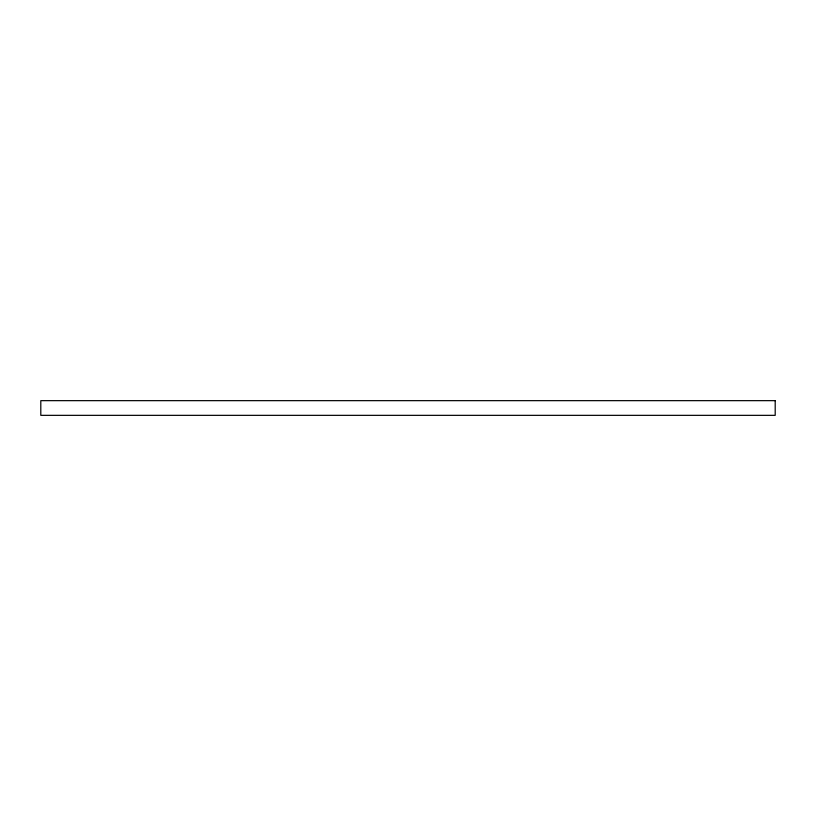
<?xml version="1.0" encoding="UTF-8"?>
<svg xmlns="http://www.w3.org/2000/svg" width="816" height="816" viewBox="0 0 816 816"><rect width="100%" height="100%" fill="white"/><g stroke="black" fill="none" stroke-linecap="round" stroke-linejoin="round"><path stroke-width="1.22" d="M775.2 400.656L40.8 400.656L40.8 415.344L775.2 415.344L775.2 400.656"/></g></svg>
